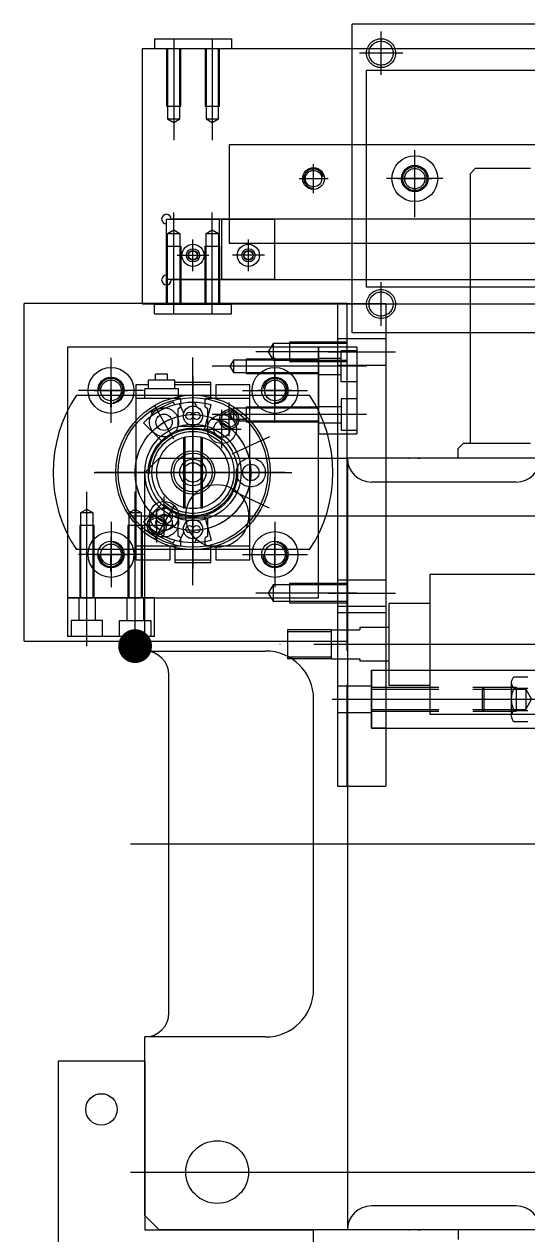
# Model space of a CAD drawing. Extents: x -1051 to 4465, y -5109 to -1481.
# Drawn here: x 109 to 318, y -2402 to -1900 of the extents above; entities that cross this region are included whole.
import ezdxf

# ---------------------------------------------------------------- set-up
doc = ezdxf.new("R2010")
doc.units = 0
doc.header["$LTSCALE"] = 14
doc.header["$MEASUREMENT"] = 0
for name, pattern in [('CENTER', [22, 20, -1, 0, -1]), ('CENTER1', [12, 10, -1, 0, -1]), ('CENTER2', [16, 10, -2, 2, -2]), ('CENTER3', [7, 4, -1, 1, -1]), ('DASHED', [4, 3, -1]), ('DASHED2', [3, 2, -1]), ('THIN', [200000, 200000, 0])]:
    doc.linetypes.add(name, pattern=pattern)
doc.layers.get('0').update_dxf_attribs({"color": 241, "linetype": 'CONTINUOUS'})
for name, color, linetype in [('MJ08-20X16', 12, 'CONTINUOUS'), ('MJ14-8X02', 5, 'CONTINUOUS'), ('MJ16X12', 20, 'CONTINUOUS'), ('MJ19-8X02G', 141, 'CONTINUOUS'), ('MJ8Q02', 6, 'CONTINUOUS'), ('MJ8T02', 6, 'CONTINUOUS'), ('MJ8X02', 100, 'CONTINUOUS'), ('ML001', 2, 'CONTINUOUS'), ('ML002', 5, 'CONTINUOUS'), ('ML04-4X6000', 74, 'CONTINUOUS'), ('ML05-A6', 7, 'CONTINUOUS'), ('ML06-MSA02', 160, 'CONTINUOUS'), ('ML08-4X1000', 60, 'CONTINUOUS'), ('ML20', 2, 'CONTINUOUS'), ('ML4Q1000', 4, 'CONTINUOUS'), ('MLA3', 210, 'CONTINUOUS'), ('MLMSA02', 4, 'CONTINUOUS')]:
    doc.layers.add(name, color=color, linetype=linetype)
doc.styles.get("Standard").update_dxf_attribs({"font": 'romans.shx', "bigfont": 'chineset.shx'})

# ---------------------------------------------------------------- blocks, each defined once
blk = doc.blocks.new('PARTREF')
at = {"const_width": 0.5}
blk.add_lwpolyline([(-0.25, 0, 1), (0.25, 0, 1)], format="xyb", close=True, dxfattribs=at)
at = {"color": 2, "flags": 1}
for tag, p in [('TAG5', (-16.086, -4.95)), ('TAG10', (-5.651, -4.998)), ('TAG15', (5.594, -4.742)), ('TAG4', (-16.086, -8.95)), ('TAG14', (5.594, -8.742)), ('TAG9', (-5.651, -8.998)), ('TAG13', (5.594, -12.742)), ('TAG3', (-16.086, -12.95)), ('TAG8', (-5.651, -12.998)), ('TAG12', (5.594, -16.742)), ('TAG2', (-16.086, -16.95)), ('TAG7', (-5.651, -16.998)), ('TAG11', (5.594, -20.742)), ('TAG1', (-16.086, -20.95)), ('TAG6', (-5.651, -20.998))]:
    blk.add_attdef(tag, p, '', height=2.5, dxfattribs=at)

msp = doc.modelspace()

# ---------------------------------------------------------------- linework, layer by layer
at = {"linetype": 'CENTER'}
for p, q in [((178.67, -2132.63), (178.67, -2038.24)), ((193.67, -2070.9), (193.67, -2056.9)), ((200.67, -2063.9), (186.67, -2063.9)), ((216.8, -2085.9), (138.21, -2085.9)), ((163.67, -2114.9), (163.67, -2100.9)), ((170.67, -2107.9), (156.67, -2107.9))]:
    msp.add_line(p, q, dxfattribs=at)
at = {"linetype": 'CONTINUOUS'}
for p, q in [((163.17, -2047.7), (163.17, -2045.15)), ((168.17, -2045.15), (163.17, -2045.15)), ((168.17, -2047.7), (168.17, -2045.15)), ((155.07, -2122.3), (155.07, -2049.5)), ((155.07, -2049.5), (160.17, -2049.5)), ((172.67, -2051.3), (158.67, -2051.3)), ((158.67, -2055.3), (158.67, -2051.3)), ((160.17, -2051.3), (160.17, -2047.7)), ((171.17, -2047.7), (160.17, -2047.7)), ((171.17, -2051.3), (171.17, -2047.7)), ((171.27, -2048.5), (186.07, -2048.5)), ((171.27, -2049.5), (186.07, -2049.5)), ((172.67, -2055.3), (172.67, -2051.3)), ((186.07, -2055.3), (186.07, -2048.5)), ((188.27, -2049.5), (202.27, -2049.5)), ((188.27, -2055.3), (188.27, -2049.5)), ((202.27, -2122.3), (202.27, -2049.5)), ((173.67, -2055.3), (155.07, -2055.3)), ((173.67, -2058.81), (173.67, -2055.3)), ((202.27, -2055.3), (183.67, -2055.3)), ((183.67, -2058.81), (183.67, -2055.3)), ((173.67, -2058.81), (172.47, -2059.5)), ((172.47, -2066.9), (172.47, -2059.5)), ((184.87, -2059.5), (183.67, -2058.81)), ((184.87, -2066.9), (184.87, -2059.5)), ((184.87, -2066.9), (172.47, -2066.9)), ((172.47, -2112.3), (172.47, -2104.9)), ((184.87, -2104.9), (172.47, -2104.9)), ((184.87, -2112.3), (184.87, -2104.9)), ((173.67, -2112.99), (172.47, -2112.3)), ((184.87, -2112.3), (183.67, -2112.99)), ((173.67, -2116.5), (155.07, -2116.5)), ((169.07, -2116.5), (169.07, -2122.3)), ((171.27, -2123.3), (171.27, -2116.5)), ((173.67, -2116.5), (173.67, -2112.99)), ((183.67, -2116.5), (183.67, -2112.99)), ((202.27, -2116.5), (183.67, -2116.5)), ((186.07, -2123.3), (186.07, -2116.5)), ((188.27, -2122.3), (188.27, -2116.5)), ((169.07, -2122.3), (155.07, -2122.3)), ((186.07, -2122.3), (171.27, -2122.3)), ((202.27, -2122.3), (188.27, -2122.3)), ((186.07, -2123.3), (171.27, -2123.3))]:
    msp.add_line(p, q, dxfattribs=at)
for centre, radius in [((193.67, -2063.9), 4), ((193.67, -2063.9), 3.24), ((178.67, -2085.9), 17), ((163.67, -2107.9), 4), ((163.67, -2107.9), 3.24)]:
    msp.add_circle(centre, radius, dxfattribs=at)
for p in [(178.67, -2066.9), (178.67, -2085.9), (178.67, -2104.9)]:
    msp.add_point(p, dxfattribs=at)
at = {"layer": 'MJ08-20X16', "linetype": 'CONTINUOUS'}
for p, q in [((311.81, -2170.68), (317.53, -2170.68)), ((298.67, -2175.72), (299.47, -2174.92)), ((298.67, -2175.72), (298.67, -2184.12)), ((298.67, -2175.72), (310.67, -2175.72)), ((299.47, -2184.92), (299.47, -2174.92)), ((299.47, -2174.92), (310.67, -2174.92)), ((310.67, -2172.99), (310.67, -2186.85)), ((311.81, -2175.3), (317.53, -2175.3)), ((298.67, -2184.12), (310.67, -2184.12)), ((298.67, -2184.12), (299.47, -2184.92)), ((299.47, -2184.92), (310.67, -2184.92)), ((311.81, -2184.54), (317.53, -2184.54)), ((311.81, -2189.16), (317.53, -2189.16))]:
    msp.add_line(p, q, dxfattribs=at)
at = {"layer": 'MJ08-20X16'}
msp.add_line((296.67, -2179.92), (619.67, -2179.92), dxfattribs=at)
at = {"layer": 'MJ08-20X16', "linetype": 'CONTINUOUS'}
for centre, radius, start, end in [((313.58, -2172.99), 2.9, 127.3412, 232.6588), ((320.58, -2179.92), 9.9, 152.2043, 207.7957), ((313.58, -2186.85), 2.9, 127.3412, 232.6588)]:
    msp.add_arc(centre, radius, start, end, dxfattribs=at)
msp.add_point((310.67, -2179.92), dxfattribs=at)
at = {"layer": 'MJ14-8X02', "linetype": 'CONTINUOUS'}
for p, q in [((158.7, -2329.92), (122.7, -2329.92)), ((122.7, -2329.92), (122.7, -2435.92)), ((158.7, -2329.92), (158.7, -2399.92)), ((158.7, -2399.92), (228.7, -2399.92)), ((228.7, -2435.92), (228.7, -2399.92))]:
    msp.add_line(p, q, dxfattribs=at)
msp.add_circle((140.7, -2349.92), 6.5, dxfattribs=at)
at = {"layer": 'MJ16X12', "linetype": 'CONTINUOUS'}
for p, q in [((246.67, -2033.9), (230.67, -2033.9)), ((230.67, -2033.9), (230.67, -2069.9)), ((246.67, -2033.9), (246.67, -2069.9)), ((230.67, -2069.9), (246.67, -2069.9))]:
    msp.add_line(p, q, dxfattribs=at)
at = {"layer": 'MJ16X12', "linetype": 'DASHED'}
for p, q in [((240.07, -2048.4), (240.07, -2035.4)), ((240.07, -2035.4), (246.67, -2035.4)), ((230.67, -2038.5), (240.07, -2038.5)), ((230.67, -2045.3), (240.07, -2045.3)), ((246.67, -2048.4), (240.07, -2048.4)), ((240.07, -2055.4), (240.07, -2068.4)), ((246.67, -2055.4), (240.07, -2055.4)), ((230.67, -2058.5), (240.07, -2058.5)), ((230.67, -2065.3), (240.07, -2065.3)), ((240.07, -2068.4), (246.67, -2068.4))]:
    msp.add_line(p, q, dxfattribs=at)
at = {"layer": 'MJ16X12', "linetype": 'CENTER1'}
for p, q in [((250.67, -2041.9), (226.67, -2041.9)), ((250.67, -2061.9), (226.67, -2061.9))]:
    msp.add_line(p, q, dxfattribs=at)
at = {"layer": 'MJ19-8X02G', "linetype": 'CONTINUOUS'}
for p, q in [((524.67, -1900.09), (244.67, -1900.09)), ((244.67, -2028.09), (244.67, -1900.09)), ((250.67, -1919.09), (530.67, -1919.09)), ((250.67, -2009.09), (250.67, -1919.09)), ((530.67, -2009.09), (250.67, -2009.09)), ((524.67, -2028.09), (244.67, -2028.09))]:
    msp.add_line(p, q, dxfattribs=at)
at = {"layer": 'MJ19-8X02G', "linetype": 'CENTER1'}
for p, q in [((256.67, -1921.09), (256.67, -1903.09)), ((265.67, -1912.09), (247.67, -1912.09)), ((270.67, -1971.09), (270.67, -1957.09)), ((263.67, -1964.09), (277.67, -1964.09)), ((256.67, -2025.09), (256.67, -2007.09)), ((265.67, -2016.09), (247.67, -2016.09))]:
    msp.add_line(p, q, dxfattribs=at)
at = {"layer": 'MJ19-8X02G', "linetype": 'DASHED'}
for centre, radius in [((256.67, -1912.09), 6), ((256.67, -1912.09), 5), ((270.67, -1964.09), 5), ((270.67, -1964.09), 4.2), ((256.67, -2016.09), 6), ((256.67, -2016.09), 5)]:
    msp.add_circle(centre, radius, dxfattribs=at)
at = {"layer": 'MJ8Q02', "linetype": 'CONTINUOUS'}
for p, q in [((130.3, -2053.9), (227.05, -2053.9)), ((227.05, -2117.9), (130.3, -2117.9))]:
    msp.add_line(p, q, dxfattribs=at)
at = {"layer": 'MJ8Q02', "linetype": 'CENTER'}
msp.add_line((178.67, -2104.9), (178.67, -2056.9), dxfattribs=at)
at = {"layer": 'MJ8Q02', "linetype": 'CENTER1'}
for p, q in [((190.67, -2075.9), (190.67, -2059.9)), ((182.67, -2067.9), (198.67, -2067.9)), ((214.67, -2085.9), (142.67, -2085.9)), ((166.67, -2111.9), (166.67, -2095.9)), ((158.67, -2103.9), (174.67, -2103.9))]:
    msp.add_line(p, q, dxfattribs=at)
at = {"layer": 'MJ8Q02', "linetype": 'DASHED'}
for p, q in [((174.67, -2071.44), (174.67, -2100.9)), ((175.27, -2071.29), (175.27, -2100.9)), ((182.07, -2100.9), (182.07, -2071.29)), ((182.67, -2100.9), (182.67, -2071.44))]:
    msp.add_line(p, q, dxfattribs=at)
at = {"layer": 'MJ8Q02', "linetype": 'CONTINUOUS'}
for centre, radius in [((178.67, -2085.9), 32), ((190.67, -2067.9), 6), ((190.67, -2067.9), 3.4), ((178.67, -2085.9), 15), ((178.67, -2085.9), 4), ((166.67, -2103.9), 6), ((166.67, -2103.9), 3.4)]:
    msp.add_circle(centre, radius, dxfattribs=at)
at = {"layer": 'MJ8Q02', "linetype": 'DASHED'}
msp.add_circle((178.67, -2085.9), 17, dxfattribs=at)
at = {"layer": 'MJ8Q02', "linetype": 'CONTINUOUS'}
for start, end in [(146.5146, 213.4854), (326.5146, 33.4854)]:
    msp.add_arc((178.67, -2085.9), 58, start, end, dxfattribs=at)
at = {"layer": 'MJ8T02', "linetype": 'CONTINUOUS'}
for p, q in [((590.67, -1950.09), (193.67, -1950.09)), ((193.67, -1950.09), (193.67, -1990.89)), ((193.67, -1990.89), (590.67, -1990.89))]:
    msp.add_line(p, q, dxfattribs=at)
at = {"layer": 'MJ8T02', "linetype": 'CENTER1'}
for p, q in [((228.67, -1970.09), (228.67, -1958.09)), ((222.67, -1964.09), (234.67, -1964.09))]:
    msp.add_line(p, q, dxfattribs=at)
at = {"layer": 'MJ8T02', "linetype": 'CONTINUOUS'}
msp.add_circle((228.67, -1964.09), 4.5, dxfattribs=at)
at = {"layer": 'MJ8X02'}
for p, q in [((162.67, -1906.09), (194.67, -1906.09)), ((162.67, -1906.09), (162.67, -1910.09)), ((194.67, -1906.09), (194.67, -1910.09)), ((162.67, -1910.09), (194.67, -1910.09)), ((162.67, -2016.09), (194.67, -2016.09)), ((162.67, -2020.09), (162.67, -2016.09)), ((194.67, -2020.09), (194.67, -2016.09)), ((162.67, -2020.09), (194.67, -2020.09))]:
    msp.add_line(p, q, dxfattribs=at)
at = {"layer": 'ML001', "linetype": 'CENTER'}
for p, q in [((178.67, -2050.9), (178.67, -2120.9)), ((210.39, -2071.11), (194.77, -2078.39)), ((143.67, -2085.9), (213.67, -2085.9)), ((210.39, -2100.69), (194.77, -2093.4))]:
    msp.add_line(p, q, dxfattribs=at)
at = {"layer": 'ML001', "linetype": 'CONTINUOUS'}
for p, q in [((161.46, -2060.82), (170.52, -2056.6)), ((171.13, -2057.9), (170.52, -2056.6)), ((174.83, -2061.27), (173.05, -2057.45)), ((180.27, -2058.73), (179.42, -2056.91)), ((162.07, -2062.12), (161.46, -2060.82)), ((183.46, -2068.03), (186.18, -2057.89)), ((165.59, -2072.82), (158.17, -2065.39)), ((165.59, -2098.98), (158.17, -2106.4)), ((183.46, -2103.77), (186.18, -2113.91)), ((162.07, -2109.67), (161.46, -2110.97)), ((161.46, -2110.97), (170.53, -2115.2)), ((174.83, -2110.53), (173.05, -2114.35)), ((171.13, -2113.9), (170.52, -2115.2)), ((180.27, -2113.06), (179.42, -2114.89))]:
    msp.add_line(p, q, dxfattribs=at)
for centre, radius in [((178.67, -2085.9), 31), ((178.67, -2062.4), 4), ((177.17, -2062.4), 1.5), ((180.17, -2062.4), 1.5), ((178.67, -2085.9), 18.5), ((178.67, -2085.9), 8), ((178.67, -2085.9), 5.5), ((178.67, -2109.4), 4), ((177.17, -2109.4), 1.5), ((180.17, -2109.4), 1.5)]:
    msp.add_circle(centre, radius, dxfattribs=at)
for start, end in [(75.0005, 135), (225, 285)]:
    msp.add_arc((178.67, -2085.9), 29, start, end, dxfattribs=at)
at = {"layer": 'ML001'}
msp.add_point((178.67, -2085.9), dxfattribs=at)
at = {"layer": 'ML002', "linetype": 'CONTINUOUS'}
for p, q in [((238.67, -2015.9), (238.67, -2215.9)), ((238.67, -2015.9), (258.67, -2015.9)), ((258.67, -2015.9), (258.67, -2215.9)), ((238.67, -2215.9), (258.67, -2215.9))]:
    msp.add_line(p, q, dxfattribs=at)
at = {"layer": 'ML002', "linetype": 'DASHED'}
for p, q in [((242.68, -2215.9), (242.68, -2015.9)), ((238.67, -2030.4), (258.67, -2030.4)), ((238.67, -2041.4), (258.67, -2041.4)), ((238.67, -2130.4), (258.67, -2130.4)), ((238.67, -2141.4), (258.67, -2141.4)), ((238.67, -2143.9), (258.67, -2143.9)), ((252.67, -2167.9), (258.67, -2167.9)), ((252.67, -2191.9), (252.67, -2167.9)), ((238.67, -2174.4), (252.67, -2174.4)), ((238.67, -2185.4), (252.67, -2185.4)), ((258.67, -2191.9), (252.67, -2191.9))]:
    msp.add_line(p, q, dxfattribs=at)
at = {"layer": 'ML002', "linetype": 'CENTER'}
for p, q in [((234.67, -2035.9), (262.67, -2035.9)), ((234.67, -2135.9), (262.67, -2135.9))]:
    msp.add_line(p, q, dxfattribs=at)
at = {"layer": 'ML002', "linetype": 'CENTER1'}
msp.add_line((236.44, -2179.9), (260.9, -2179.9), dxfattribs=at)
at = {"layer": 'ML04-4X6000', "linetype": 'CONTINUOUS'}
for p, q in [((293.7, -1961.92), (295.7, -1959.92)), ((293.7, -2073.92), (293.7, -1961.92)), ((318.7, -1959.92), (295.7, -1959.92)), ((290.7, -2073.92), (288.7, -2075.92)), ((288.7, -2079.92), (288.7, -2075.92)), ((318.7, -2073.92), (290.7, -2073.92)), ((164.7, -2079.92), (158.7, -2085.92)), ((164.7, -2079.92), (242.7, -2079.92)), ((242.7, -2079.92), (242.7, -2399.92)), ((322.7, -2079.92), (242.7, -2079.92)), ((271.89, -2079.92), (272.94, -2079.92)), ((158.7, -2159.92), (158.7, -2085.92)), ((312.7, -2089.92), (252.7, -2089.92)), ((158.7, -2159.92), (208.7, -2159.92)), ((168.7, -2309.92), (168.7, -2169.92)), ((228.7, -2299.92), (228.7, -2179.92)), ((158.7, -2393.92), (158.7, -2319.92)), ((208.7, -2319.92), (158.7, -2319.92)), ((312.7, -2389.92), (252.7, -2389.92)), ((164.7, -2399.92), (158.7, -2393.92)), ((242.7, -2399.92), (164.7, -2399.92)), ((322.7, -2399.92), (242.7, -2399.92)), ((271.89, -2399.92), (272.94, -2399.92)), ((288.7, -2399.92), (288.7, -2403.92))]:
    msp.add_line(p, q, dxfattribs=at)
at = {"layer": 'ML04-4X6000', "linetype": 'CENTER'}
for p, q in [((152.7, -2103.92), (654.7, -2103.92)), ((152.7, -2239.92), (654.7, -2239.92)), ((152.7, -2375.92), (654.7, -2375.92))]:
    msp.add_line(p, q, dxfattribs=at)
at = {"layer": 'ML04-4X6000', "linetype": 'CONTINUOUS'}
for centre in [(188.7, -2103.92), (188.7, -2375.92)]:
    msp.add_circle(centre, 13, dxfattribs=at)
for centre, radius, start, end in [((252.7, -2079.92), 10, 180, 270), ((312.7, -2079.92), 10, 270, 0), ((158.7, -2169.92), 10, 0, 90), ((208.7, -2179.92), 20, 0, 90), ((208.7, -2299.92), 20, 270, 0), ((158.7, -2309.92), 10, 270, 0), ((252.7, -2399.92), 10, 90, 180), ((312.7, -2399.92), 10, 0, 90)]:
    msp.add_arc(centre, radius, start, end, dxfattribs=at)
for p in [(268.14, -2079.92), (268.14, -2399.92)]:
    msp.add_point(p, dxfattribs=at)
at = {"layer": 'ML05-A6', "linetype": 'CONTINUOUS'}
for p, q in [((252.67, -2167.9), (718.67, -2167.9)), ((252.67, -2167.9), (252.67, -2191.9)), ((252.67, -2191.9), (718.67, -2191.9))]:
    msp.add_line(p, q, dxfattribs=at)
at = {"layer": 'ML05-A6', "linetype": 'DASHED2'}
for p, q in [((252.67, -2174.9), (312.67, -2174.9)), ((252.67, -2175.7), (316.67, -2175.7)), ((312.67, -2174.9), (312.67, -2184.9)), ((316.67, -2175.7), (316.67, -2184.1)), ((316.67, -2175.7), (319.1, -2179.9)), ((316.67, -2184.1), (319.1, -2179.9)), ((252.67, -2184.1), (316.67, -2184.1)), ((252.67, -2184.9), (312.67, -2184.9))]:
    msp.add_line(p, q, dxfattribs=at)
at = {"layer": 'ML05-A6', "linetype": 'CENTER'}
msp.add_line((248.67, -2179.9), (722.67, -2179.9), dxfattribs=at)
at = {"layer": 'ML06-MSA02', "linetype": 'CONTINUOUS'}
for p, q in [((167.67, -2005.9), (167.67, -1981.1)), ((189.67, -1981.1), (167.67, -1981.1)), ((189.67, -2005.9), (189.67, -1981.1)), ((212.68, -1981.09), (190.68, -1981.09)), ((190.68, -2005.89), (190.68, -1981.09)), ((212.68, -2005.89), (212.68, -1981.09)), ((189.67, -2005.9), (167.67, -2005.9)), ((212.68, -2005.89), (190.68, -2005.89))]:
    msp.add_line(p, q, dxfattribs=at)
at = {"layer": 'ML06-MSA02', "linetype": 'CENTER'}
for p, q in [((178.67, -2002.5), (178.67, -1989.3)), ((201.68, -2002.49), (201.68, -1989.29)), ((185.27, -1995.9), (172.07, -1995.9)), ((208.28, -1995.89), (195.08, -1995.89))]:
    msp.add_line(p, q, dxfattribs=at)
at = {"layer": 'ML06-MSA02', "linetype": 'CONTINUOUS'}
for centre, radius in [((178.67, -1995.9), 4.6), ((201.68, -1995.89), 4.6), ((178.67, -1995.9), 2.75), ((178.67, -1995.9), 2), ((201.68, -1995.89), 2.75), ((201.68, -1995.89), 2)]:
    msp.add_circle(centre, radius, dxfattribs=at)
at = {"layer": 'ML06-MSA02', "linetype": 'DASHED'}
for centre in [(178.67, -1995.9), (201.68, -1995.89)]:
    msp.add_circle(centre, 1.8, dxfattribs=at)
at = {"layer": 'ML08-4X1000', "linetype": 'CONTINUOUS'}
for p, q in [((276.93, -2128.16), (276.93, -2186.16)), ((320.93, -2128.16), (276.93, -2128.16)), ((259.93, -2140.16), (259.93, -2174.16)), ((276.93, -2140.16), (259.93, -2140.16)), ((217.93, -2151.16), (217.93, -2163.16)), ((235.93, -2151.16), (217.93, -2151.16)), ((235.93, -2151.91), (217.93, -2151.91)), ((235.93, -2151.16), (235.93, -2163.16)), ((235.93, -2151.16), (247.93, -2151.16)), ((259.93, -2150.16), (247.93, -2150.16)), ((247.93, -2150.16), (247.93, -2151.16)), ((235.93, -2162.41), (217.93, -2162.41)), ((235.93, -2163.16), (217.93, -2163.16)), ((235.93, -2163.16), (247.93, -2163.16)), ((247.93, -2163.16), (247.93, -2164.16)), ((259.93, -2164.16), (247.93, -2164.16)), ((276.93, -2174.16), (259.93, -2174.16)), ((276.93, -2186.16), (320.93, -2186.16))]:
    msp.add_line(p, q, dxfattribs=at)
at = {"layer": 'ML08-4X1000', "linetype": 'CENTER'}
msp.add_line((508.78, -2157.16), (205.25, -2157.16), dxfattribs=at)
at = {"layer": 'ML20', "linetype": 'CENTER'}
for p, q in [((134.68, -2157.9), (134.68, -2133.9)), ((154.68, -2157.9), (154.68, -2133.9))]:
    msp.add_line(p, q, dxfattribs=at)
at = {"layer": 'ML20'}
for p, q in [((162.68, -2137.9), (126.68, -2137.9)), ((126.68, -2137.9), (126.68, -2153.9)), ((162.68, -2153.9), (162.68, -2137.9)), ((162.68, -2153.9), (126.68, -2153.9))]:
    msp.add_line(p, q, dxfattribs=at)
at = {"layer": 'ML20', "linetype": 'DASHED'}
for p, q in [((131.28, -2137.9), (131.28, -2147.3)), ((138.08, -2137.9), (138.08, -2147.3)), ((151.28, -2137.9), (151.28, -2147.3)), ((158.08, -2137.9), (158.08, -2147.3)), ((141.18, -2147.3), (128.18, -2147.3)), ((128.18, -2147.3), (128.18, -2153.9)), ((141.18, -2153.9), (141.18, -2147.3)), ((148.18, -2147.3), (161.18, -2147.3)), ((148.18, -2153.9), (148.18, -2147.3)), ((161.18, -2147.3), (161.18, -2153.9))]:
    msp.add_line(p, q, dxfattribs=at)
at = {"layer": 'ML4Q1000', "linetype": 'CONTINUOUS'}
for p, q in [((242.67, -2015.9), (108.67, -2015.9)), ((108.67, -2155.9), (108.67, -2015.9)), ((242.67, -2155.9), (242.67, -2015.9)), ((108.67, -2155.9), (242.67, -2155.9))]:
    msp.add_line(p, q, dxfattribs=at)
at = {"layer": 'ML4Q1000', "linetype": 'DASHED'}
for p, q in [((242.67, -2031.9), (218.67, -2031.9)), ((218.67, -2031.9), (218.67, -2039.9)), ((211.87, -2032.5), (209.91, -2035.9)), ((209.91, -2035.9), (211.87, -2039.3)), ((242.67, -2032.5), (211.87, -2032.5)), ((211.87, -2032.5), (211.87, -2039.3)), ((211.87, -2039.3), (242.67, -2039.3)), ((218.67, -2039.9), (242.67, -2039.9)), ((211.87, -2132.5), (209.91, -2135.9)), ((242.67, -2132.5), (211.87, -2132.5)), ((211.87, -2132.5), (211.87, -2139.3)), ((242.67, -2131.9), (218.67, -2131.9)), ((218.67, -2131.9), (218.67, -2139.9)), ((209.91, -2135.9), (211.87, -2139.3)), ((211.87, -2139.3), (242.67, -2139.3)), ((218.67, -2139.9), (242.67, -2139.9))]:
    msp.add_line(p, q, dxfattribs=at)
at = {"layer": 'ML4Q1000', "linetype": 'CENTER'}
for p, q in [((246.67, -2035.9), (204.67, -2035.9)), ((144.67, -2065.4), (144.67, -2038.4)), ((212.67, -2065.4), (212.67, -2038.4)), ((178.67, -2045.9), (178.67, -2125.9)), ((158.17, -2051.9), (131.17, -2051.9)), ((199.17, -2051.9), (226.17, -2051.9)), ((137.67, -2085.9), (219.67, -2085.9)), ((144.67, -2106.4), (144.67, -2133.4)), ((212.67, -2106.4), (212.67, -2133.4)), ((158.17, -2119.9), (131.17, -2119.9)), ((199.17, -2119.9), (226.17, -2119.9)), ((246.67, -2135.9), (204.67, -2135.9))]:
    msp.add_line(p, q, dxfattribs=at)
at = {"layer": 'ML4Q1000', "linetype": 'CENTER3'}
for p, q in [((144.67, -2065.4), (144.67, -2038.4)), ((212.67, -2065.4), (212.67, -2038.4)), ((158.17, -2051.9), (131.17, -2051.9)), ((199.17, -2051.9), (226.17, -2051.9)), ((194.67, -2085.9), (210.67, -2085.9)), ((194.67, -2085.9), (210.67, -2085.9)), ((207.17, -2085.9), (198.17, -2085.9)), ((207.17, -2085.9), (198.17, -2085.9)), ((144.67, -2106.4), (144.67, -2133.4)), ((212.67, -2106.4), (212.67, -2133.4)), ((158.17, -2119.9), (131.17, -2119.9)), ((199.17, -2119.9), (226.17, -2119.9))]:
    msp.add_line(p, q, dxfattribs=at)
at = {"layer": 'ML4Q1000', "linetype": 'CENTER2'}
for p, q in [((178.67, -2045.9), (178.67, -2125.9)), ((170.67, -2072.04), (162.67, -2058.19)), ((137.67, -2085.9), (219.67, -2085.9)), ((170.67, -2099.75), (162.67, -2113.61))]:
    msp.add_line(p, q, dxfattribs=at)
at = {"layer": 'ML4Q1000', "linetype": 'CENTER1'}
for p, q in [((170.67, -2072.04), (162.67, -2058.19)), ((170.67, -2099.75), (162.67, -2113.61))]:
    msp.add_line(p, q, dxfattribs=at)
at = {"layer": 'ML4Q1000', "linetype": 'CONTINUOUS'}
for centre, radius in [((144.67, -2051.9), 9.5), ((144.67, -2051.9), 9.5), ((212.67, -2051.9), 9.5), ((212.67, -2051.9), 9.5), ((144.67, -2051.9), 5.5), ((144.67, -2051.9), 5.5), ((212.67, -2051.9), 5.5), ((212.67, -2051.9), 5.5), ((166.67, -2065.11), 3.4), ((178.67, -2085.9), 9), ((202.67, -2085.9), 3.4), ((166.67, -2106.68), 3.4), ((144.67, -2119.9), 9.5), ((144.67, -2119.9), 9.5), ((212.67, -2119.9), 9.5), ((212.67, -2119.9), 9.5), ((144.67, -2119.9), 5.5), ((144.67, -2119.9), 5.5), ((212.67, -2119.9), 5.5), ((212.67, -2119.9), 5.5)]:
    msp.add_circle(centre, radius, dxfattribs=at)
at = {"layer": 'ML4Q1000', "linetype": 'CENTER'}
msp.add_circle((178.67, -2085.9), 24, dxfattribs=at)
msp.add_circle((178.67, -2085.9), 24, dxfattribs=at)
at = {"layer": 'ML4Q1000', "linetype": 'DASHED'}
for centre, radius in [((166.67, -2065.11), 6), ((166.67, -2065.11), 6), ((178.67, -2085.9), 18), ((178.67, -2085.9), 18), ((202.67, -2085.9), 6), ((166.67, -2106.68), 6)]:
    msp.add_circle(centre, radius, dxfattribs=at)
at = {"layer": 'ML4Q1000'}
for centre, radius in [((166.67, -2065.11), 3.4), ((178.67, -2085.9), 9), ((202.67, -2085.9), 3.4), ((166.67, -2106.68), 3.4)]:
    msp.add_circle(centre, radius, dxfattribs=at)
at = {"layer": 'MLA3', "linetype": 'CENTER'}
for p, q in [((234.67, -2041.9), (186.67, -2041.9)), ((144.66, -2058.9), (144.67, -2044.9)), ((144.66, -2044.9), (144.67, -2058.9)), ((144.68, -2058.9), (144.67, -2044.9)), ((212.66, -2058.91), (212.67, -2044.91)), ((212.68, -2044.91), (212.67, -2058.91)), ((212.68, -2058.91), (212.67, -2044.91)), ((137.67, -2051.89), (151.67, -2051.9)), ((151.67, -2051.89), (137.67, -2051.9)), ((137.67, -2051.91), (151.67, -2051.9)), ((205.67, -2051.9), (219.67, -2051.91)), ((219.67, -2051.92), (205.67, -2051.91)), ((205.67, -2051.92), (219.67, -2051.91)), ((234.67, -2061.9), (186.67, -2061.9)), ((134.68, -2141.9), (134.68, -2093.9)), ((154.68, -2141.9), (154.68, -2093.9)), ((144.66, -2126.9), (144.67, -2112.9)), ((212.66, -2126.9), (212.67, -2112.9)), ((137.67, -2119.89), (151.67, -2119.9)), ((205.67, -2119.89), (219.67, -2119.9))]:
    msp.add_line(p, q, dxfattribs=at)
at = {"layer": 'MLA3', "linetype": 'DASHED'}
for p, q in [((195.47, -2039.3), (193.97, -2041.9)), ((193.97, -2041.9), (195.47, -2044.5)), ((230.67, -2039.3), (195.47, -2039.3)), ((195.47, -2039.3), (195.47, -2044.5)), ((230.67, -2038.9), (200.67, -2038.9)), ((200.67, -2038.9), (200.67, -2044.9)), ((195.47, -2044.5), (230.67, -2044.5)), ((200.67, -2044.9), (230.67, -2044.9)), ((195.47, -2059.3), (193.97, -2061.9)), ((193.97, -2061.9), (195.47, -2064.5)), ((230.67, -2059.3), (195.47, -2059.3)), ((195.47, -2059.3), (195.47, -2064.5)), ((230.67, -2058.9), (200.67, -2058.9)), ((200.67, -2058.9), (200.67, -2064.9)), ((195.47, -2064.5), (230.67, -2064.5)), ((200.67, -2064.9), (230.67, -2064.9)), ((134.68, -2101.2), (132.08, -2102.7)), ((137.28, -2102.7), (134.68, -2101.2)), ((154.68, -2101.2), (152.08, -2102.7)), ((157.28, -2102.7), (154.68, -2101.2)), ((132.08, -2102.7), (132.08, -2137.9)), ((137.28, -2102.7), (132.08, -2102.7)), ((137.28, -2137.9), (137.28, -2102.7)), ((152.08, -2102.7), (152.08, -2137.9)), ((157.28, -2102.7), (152.08, -2102.7)), ((157.28, -2137.9), (157.28, -2102.7)), ((131.68, -2107.9), (131.68, -2137.9)), ((137.68, -2107.9), (131.68, -2107.9)), ((137.68, -2137.9), (137.68, -2107.9)), ((157.68, -2107.9), (151.68, -2107.9)), ((151.68, -2107.9), (151.68, -2137.9)), ((157.68, -2137.9), (157.68, -2107.9))]:
    msp.add_line(p, q, dxfattribs=at)
at = {"layer": 'MLA3', "linetype": 'CENTER1'}
for p, q in [((178.67, -2117.9), (178.67, -2053.9)), ((146.67, -2085.9), (210.67, -2085.9))]:
    msp.add_line(p, q, dxfattribs=at)
at = {"layer": 'MLA3', "linetype": 'CONTINUOUS'}
msp.add_lwpolyline([(126.67, -2137.9), (230.67, -2137.9), (230.67, -2033.9), (126.67, -2033.9)], close=True, dxfattribs=at)
for centre, radius in [((144.67, -2051.9), 4.3), ((144.67, -2051.9), 4.3), ((144.67, -2051.9), 4.3), ((212.67, -2051.91), 4.3), ((212.67, -2051.91), 4.3), ((212.67, -2051.91), 4.3), ((178.67, -2085.9), 24), ((178.67, -2085.9), 20), ((144.67, -2119.9), 4.3), ((212.67, -2119.9), 4.3)]:
    msp.add_circle(centre, radius, dxfattribs=at)
at = {"layer": 'MLA3', "linetype": 'THIN'}
for centre, start, end in [((144.67, -2051.9), 280.0913, 180.0913), ((212.67, -2051.91), 269.9087, 169.9087), ((144.67, -2119.9), 179.9087, 79.9087), ((212.67, -2119.9), 179.9087, 79.9087)]:
    msp.add_arc(centre, 5, start, end, dxfattribs=at)
at = {"layer": 'MLMSA02', "linetype": 'CENTER'}
for p, q in [((170.67, -1906.09), (170.67, -1948.09)), ((186.68, -1906.09), (186.68, -1948.09)), ((170.67, -2020.09), (170.67, -1978.09)), ((186.68, -2020.09), (186.68, -1978.09))]:
    msp.add_line(p, q, dxfattribs=at)
at = {"layer": 'MLMSA02', "linetype": 'CONTINUOUS'}
for p, q in [((157.67, -1910.09), (590.67, -1910.09)), ((157.67, -2016.09), (157.67, -1910.09)), ((590.67, -1980.89), (169.67, -1980.89)), ((167.67, -2004.1), (167.67, -1982.9)), ((590.67, -2006.09), (169.67, -2006.09)), ((590.67, -2016.09), (157.67, -2016.09))]:
    msp.add_line(p, q, dxfattribs=at)
at = {"layer": 'MLMSA02', "linetype": 'DASHED'}
for p, q in [((167.67, -1910.09), (167.67, -1934.09)), ((168.07, -1910.09), (168.07, -1939.29)), ((173.27, -1939.29), (173.27, -1910.09)), ((173.67, -1934.09), (173.67, -1910.09)), ((183.68, -1910.09), (183.68, -1934.09)), ((184.08, -1910.09), (184.08, -1939.29)), ((189.28, -1939.29), (189.28, -1910.09)), ((189.68, -1934.09), (189.68, -1910.09)), ((167.67, -1934.09), (173.67, -1934.09)), ((183.68, -1934.09), (189.68, -1934.09)), ((168.07, -1939.29), (173.27, -1939.29)), ((168.07, -1939.29), (170.67, -1940.79)), ((170.67, -1940.79), (173.27, -1939.29)), ((184.08, -1939.29), (189.28, -1939.29)), ((184.08, -1939.29), (186.68, -1940.79)), ((186.68, -1940.79), (189.28, -1939.29)), ((168.07, -1986.89), (170.67, -1985.39)), ((168.07, -2016.09), (168.07, -1986.89)), ((168.07, -1986.89), (173.27, -1986.89)), ((170.67, -1985.39), (173.27, -1986.89)), ((173.27, -1986.89), (173.27, -2016.09)), ((184.08, -1986.89), (186.68, -1985.39)), ((184.08, -2016.09), (184.08, -1986.89)), ((184.08, -1986.89), (189.28, -1986.89)), ((186.68, -1985.39), (189.28, -1986.89)), ((189.28, -1986.89), (189.28, -2016.09)), ((167.67, -1992.09), (173.67, -1992.09)), ((167.67, -2016.09), (167.67, -1992.09)), ((173.67, -1992.09), (173.67, -2016.09)), ((183.68, -1992.09), (189.68, -1992.09)), ((183.68, -2016.09), (183.68, -1992.09)), ((189.68, -1992.09), (189.68, -2016.09))]:
    msp.add_line(p, q, dxfattribs=at)
at = {"layer": 'MLMSA02', "linetype": 'CENTER1'}
for p, q in [((270.67, -1980.12), (270.67, -1952.29)), ((228.68, -1970.09), (228.67, -1958.09)), ((222.67, -1964.1), (234.67, -1964.09)), ((282.33, -1964.09), (258.98, -1964.09))]:
    msp.add_line(p, q, dxfattribs=at)
at = {"layer": 'MLMSA02', "linetype": 'CONTINUOUS'}
for centre, radius in [((270.67, -1964.09), 9.5), ((228.67, -1964.09), 3.4), ((270.67, -1964.09), 5.5)]:
    msp.add_circle(centre, radius, dxfattribs=at)
at = {"layer": 'MLMSA02', "linetype": 'THIN'}
msp.add_arc((228.67, -1964.09), 4, 10.0913, 270.0913, dxfattribs=at)
at = {"layer": 'MLMSA02', "linetype": 'CONTINUOUS'}
for centre, start, end in [((167.67, -1980.9), 0, 270), ((167.67, -2006.1), 90, 0)]:
    msp.add_arc(centre, 2, start, end, dxfattribs=at)

# ---------------------------------------------------------------- block references
at = {"layer": 'ML20', "color": 7, "linetype": 'CONTINUOUS', "xscale": 14, "yscale": 14, "zscale": 14}
msp.add_blockref('PARTREF', (154.68, -2157.9), dxfattribs=at)

doc.saveas('drawing.dxf')
